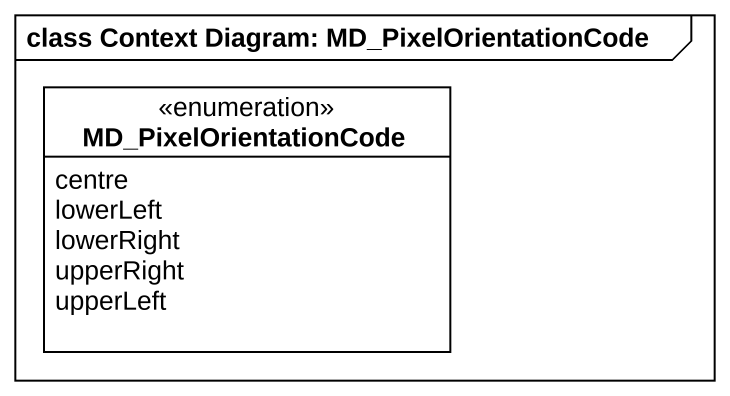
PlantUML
@startuml
mainframe class Context Diagram: MD_PixelOrientationCode
hide circle
hide empty members
enum MD_PixelOrientationCode #FFFFFF {
  centre
  lowerLeft
  lowerRight
  upperRight
  upperLeft
}
@enduml
